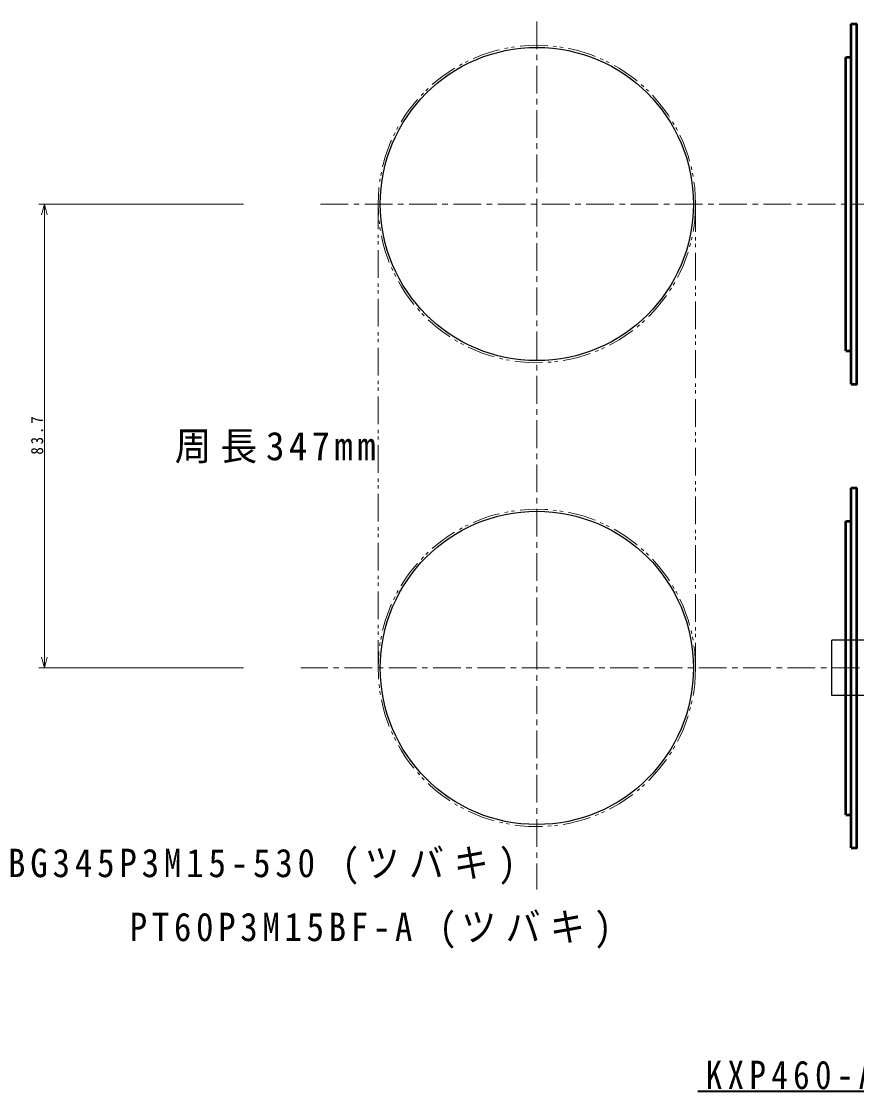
# Model space of a CAD drawing. Units: millimetres on the paper. Extents: x -1451 to 1005, y -1119 to 227.
# Drawn here: x -1100 to -949.2, y -740.3 to -547.1 of the extents above; entities that cross this region are included whole.
import ezdxf

# ---------------------------------------------------------------- set-up
doc = ezdxf.new("R2010")
doc.units = ezdxf.units.MM
doc.linetypes.add('CHAIN1', pattern=[8, 5, -1, 1, -1])
doc.linetypes.add('DOUBLE_CHAIN1', pattern=[8.8, 5, -1, 0.6, -0.6, 0.6, -1])
for name, color, linetype, lineweight in [('0-1_外形1', 3, 'Continuous', 25), ('0-9_中心線', 3, 'Continuous', 25), ('0-A_寸法文字', 1, 'Continuous', 9)]:
    doc.layers.add(name, color=color, linetype=linetype, lineweight=lineweight)
doc.styles.add('ＭＳ ゴシック', font='')
doc.styles.get('ＭＳ ゴシック').set_extended_font_data('MS Gothic')

msp = doc.modelspace()

# ---------------------------------------------------------------- linework, layer by layer
at = {"layer": '0-1_外形1', "color": 4, "linetype": 'CHAIN1', "lineweight": 9}
for p, q in [((-1045.966, -580.1), (-785.628, -580.1)), ((-788.628, -663.833), (-1049.517, -663.833))]:
    msp.add_line(p, q, dxfattribs=at)
at = {"layer": '0-1_外形1'}
for p, q in [((-923.628, -658.833), (-953.628, -658.833)), ((-953.628, -668.833), (-953.628, -658.833)), ((-923.628, -668.833), (-953.628, -668.833))]:
    msp.add_line(p, q, dxfattribs=at)
for centre in [(-1006.898, -580.1), (-1006.898, -663.833)]:
    msp.add_circle(centre, 28.265, dxfattribs=at)
at = {"layer": '0-9_中心線', "color": 4, "linetype": 'CHAIN1', "lineweight": 9}
msp.add_line((-1006.898, -547.139), (-1006.898, -703.852), dxfattribs=at)
at = {"layer": '0-9_中心線', "color": 4, "linetype": 'DOUBLE_CHAIN1', "lineweight": 9}
for p, q in [((-1035.548, -663.833), (-1035.548, -580.1)), ((-978.248, -580.1), (-978.248, -663.833))]:
    msp.add_line(p, q, dxfattribs=at)
for centre in [(-1006.898, -580.1), (-1006.898, -663.833)]:
    msp.add_circle(centre, 28.65, dxfattribs=at)
at = {"layer": '0-A_寸法文字', "color": 2, "lineweight": 50}
for p, q in [((-950.131, -547.6), (-949.131, -547.6)), ((-950.131, -612.6), (-950.131, -547.6)), ((-951.131, -606.6), (-951.131, -553.6)), ((-951.131, -553.6), (-950.131, -553.6)), ((-951.131, -606.6), (-950.131, -606.6)), ((-950.131, -631.333), (-949.131, -631.333)), ((-950.131, -696.333), (-950.131, -631.333)), ((-951.131, -690.333), (-951.131, -637.333)), ((-951.131, -637.333), (-950.131, -637.333)), ((-951.131, -690.333), (-950.131, -690.333))]:
    msp.add_line(p, q, dxfattribs=at)
at = {"layer": '0-A_寸法文字'}
for p, q in [((-1096.796, -580.1), (-1059.836, -580.1)), ((-1095.796, -580.1), (-1096.313, -582.032)), ((-1095.796, -663.833), (-1095.796, -580.1)), ((-1095.796, -580.1), (-1095.278, -582.032)), ((-1095.796, -663.833), (-1096.313, -661.901)), ((-1095.796, -663.833), (-1095.278, -661.901)), ((-1096.796, -663.833), (-1059.836, -663.833))]:
    msp.add_line(p, q, dxfattribs=at)
at = {"layer": '0-A_寸法文字', "color": 5, "lineweight": 40}
msp.add_line((-936.752, -740.303), (-977.85, -740.303), dxfattribs=at)
at = {"layer": '0-A_寸法文字', "color": 2, "lineweight": 50}
for points in [[(-950.131, -612.6), (-949.131, -612.6), (-949.131, -547.6)], [(-950.131, -696.333), (-949.131, -696.333), (-949.131, -631.333)]]:
    msp.add_lwpolyline(points, dxfattribs=at)

# ---------------------------------------------------------------- texts
at = {"layer": '0-A_寸法文字', "insert": (-1095.996, -625.341), "char_height": 2.199, "attachment_point": 7, "rotation": 90, "style": 'ＭＳ ゴシック'}
msp.add_mtext('\\T1.38;\\W0.9;83.7', dxfattribs=at)
at = {"layer": '0-A_寸法文字', "color": 2, "char_height": 5.132, "attachment_point": 7, "style": 'ＭＳ ゴシック'}
for s, insert in [('\\T1.24;\\W0.95;周長347mm', (-1072.276, -626.943)), ('\\T1.28;\\W0.9;BG345P3M15-530\\~(ツバキ)', (-1102.37, -702.964)), ('\\T1.27;\\W0.9;PT60P3M15BF-A\\~(ツバキ)', (-1080.393, -714.507)), ('\\T1.33;\\W0.85;KXP460-ABZ', (-976.402, -739.931))]:
    msp.add_mtext(s, dxfattribs=dict(at, insert=insert))

doc.saveas('drawing.dxf')
